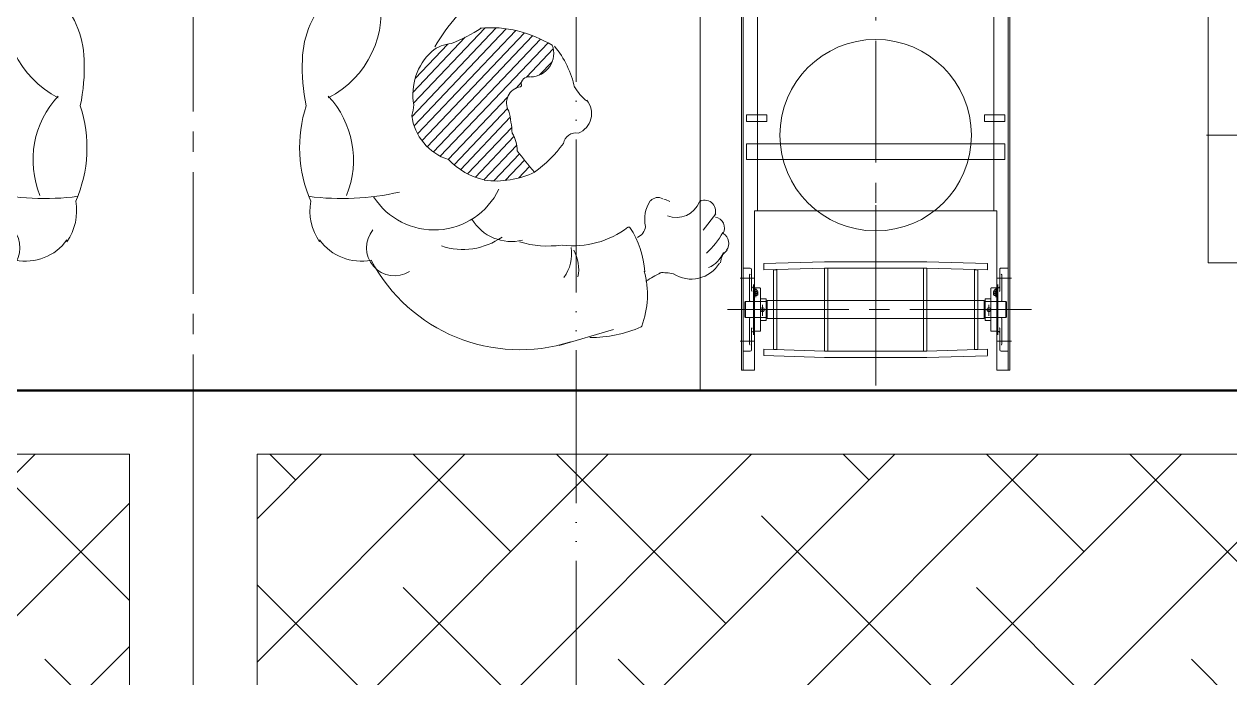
# Model space of a CAD drawing. Header units: millimetres. Extents: x 163705 to 1616509, y 81827 to 302547.
# Drawn here: x 226663 to 228552, y 144609 to 145634 of the extents above; entities that cross this region are included whole.
import ezdxf

# ---------------------------------------------------------------- set-up
doc = ezdxf.new("R2010")
doc.units = ezdxf.units.MM
doc.header["$LTSCALE"] = 10
for name, pattern in [('ACAD_ISO02W100', [15, 12, -3]), ('ACAD_ISO05W100', [33, 24, -3, 0, -3, 0, -3]), ('CENTER2', [28.575, 19.05, -3.175, 3.175, -3.175])]:
    doc.linetypes.add(name, pattern=pattern)
for name, color, linetype, lineweight in [('1-中心线', 1, 'CENTER2', 0), ('1-剖面线', 8, 'Continuous', 0), ('1-双点线', 8, 'ACAD_ISO05W100', 0), ('1-填充', 8, 'Continuous', 18), ('1-建筑轮廓', 7, 'Continuous', 20), ('1-虚线', 8, 'ACAD_ISO02W100', 0), ('1-设备轮廓', 2, 'Continuous', 18), ('1-钢构', 6, 'Continuous', 0)]:
    doc.layers.add(name, color=color, linetype=linetype, lineweight=lineweight)

# ---------------------------------------------------------------- blocks, each defined once
blk = doc.blocks.new('G$C5C029050')
at = {"layer": '1-双点线'}
blk.add_line((45818.6, 77039.4), (45818.6, 45039.4), dxfattribs=at)
blk = doc.blocks.new('A$C5A5F0ED2')
at = {"layer": '1-填充'}
h = blk.add_hatch(dxfattribs=at)
h.set_pattern_fill('ANSI38', color=256, scale=50)
h.paths.add_polyline_path([(100, 100), (5900, 100), (5900, 1900), (100, 1900)])
h.paths.add_polyline_path([(675, 1000, 1), (1325, 1000, 1)], flags=16)
h.paths.add_polyline_path([(3325, 1000, 0.677608), (2764.3, 776.2, 0.677608)], flags=16)
h.paths.add_polyline_path([(5325, 1000, 0.677608), (4764.3, 776.2, 0.677608)], flags=16)
for points in [[(0, 0), (6000, 0), (6000, 2000), (0, 2000)], [(100, 100), (5900, 100), (5900, 1900), (100, 1900)]]:
    blk.add_lwpolyline(points, close=True, dxfattribs=at)
blk = doc.blocks.new('A$C7121566b')
at = {"layer": '1-中心线'}
blk.add_line((16999.7, 11700.2), (16999.7, 0), dxfattribs=at)
at = {"layer": '1-设备轮廓', "lineweight": 50, "ltscale": 5}
blk.add_lwpolyline([(4499.7, 4500.1), (47799.6, 4500.1)], dxfattribs=at)
for p in [(10999.7, 2500.1), (16999.7, 2500.1)]:
    blk.add_blockref('A$C5A5F0ED2', p)
blk = doc.blocks.new('A$C707D50AB')
for p, q in [((-617.9, 199.9), (-639, 175.3)), ((-341.7, 114.2), (-181.3, -54.8)), ((-328.1, 118), (-174.4, -44)), ((-313.4, 120.8), (-169, -31.5)), ((-297.6, 122.2), (-165.4, -17.1)), ((-280.3, 122.1), (-168.1, 3.9)), ((-378.7, 98.8), (-210, -79.1)), ((-366.9, 104.5), (-199.1, -72.4)), ((-354.6, 109.7), (-189.6, -64.3)), ((-249.1, 107.4), (-167.1, 21)), ((-221.8, 96.8), (-170.6, 42.8)), ((-387, 89.3), (-344.9, 45)), ((-385.5, 69.6), (-365.1, 48.1)), ((-337.2, 36.8), (-328.7, 27.8)), ((-315.6, 14.1), (-222.3, -84.3)), ((-319.5, -18.1), (-241.7, -100.2)), ((-315.4, -4.4), (-231.6, -92.7)), ((-321.8, -33.8), (-252.7, -106.7)), ((-325.4, -48.2), (-264.9, -112)), ((-334.2, -75.3), (-293.9, -117.8)), ((-329.8, -61.8), (-278.2, -116.1)), ((-341.9, -85.3), (-311.8, -117.1)), ((-349.9, -95.1), (-332.6, -113.3)), ((-621.7, -194.9), (-641.5, -169.2)), ((-481.5, -350.5), (-396.4, -375.4))]:
    blk.add_line(p, q)
for centre, radius, start, end in [((-158, -1110), 1465.6, 96.0578, 104.9148), ((-295.8, 188.9), 159.4, 50.1577, 96.0578), ((-377.5, 261.4), 66, 42.8448, 140.7421), ((-422.2, 257.1), 124, 157.2239, 238.8738), ((-534.7, 304.3), 2, 104.9148, 157.2239), ((-529.7, -226.2), 633.5, 39.1544, 57.5364), ((-598, 224.4), 51.3, 54.3386, 146.2797), ((-567, 267.6), 2, 234.3386, 255.0626), ((-547, 342.3), 79.3, 255.0626, 270.2757), ((-667.1, 254.3), 24.8, 302.1803, 355.3104), ((-608.5, 218.6), 43.1, 110.1963, 155.4361), ((-639, 221.7), 18, 139.6869, 236.2186), ((-531.7, 130.6), 138.5, 130.2639, 147.4952), ((-409.7, 194.4), 38.1, 148.1826, 223.7195), ((-359.3, 183.6), 69.7, 155.6751, 190.7809), ((-633.8, 197.7), 17.7, 149.2936, 255.8385), ((-579.4, 180.6), 52, 323.6315, 10.1262), ((-323, 216.4), 56.4, 233.921, 333.0449), ((-621.5, 170.5), 17.4, 149.2508, 284.7277), ((-583.3, 146.9), 33.4, 16.026, 165.9282), ((-383.2, -90), 262.1, 84.1091, 113.172), ((-445.6, -45.9), 280.5, 29.5445, 53.6184), ((-73.3, 84), 103.5, 77.246, 145.0233), ((35.2, 148.4), 152.8, 167.7114, 242.8659), ((-141.4, 68.3), 147.5, 1.5642, 45.7212), ((-617.6, 155.6), 2, 284.7277, 345.9282), ((-549.1, 160.4), 15.4, 237.2383, 316.0027), ((-270.8, -108.3), 233.5, 104.9653, 119.3874), ((-289.9, -46.3), 168.7, 84.1102, 104.1261), ((-106.7, 388.3), 314.9, 237.893, 247.4064), ((-350.7, 82.2), 37, 159.3827, 268.8251), ((-231.8, 42.1), 55.6, 50.8257, 85.8102), ((-275.3, -2.1), 148.2, 139.9784, 168.1142), ((-259, 17.6), 92, 349.8238, 47.2734), ((-294.1, 60.8), 300.4, 348.3168, 2.1855), ((-347.9, 34.4), 11, 348.8743, 102.0126), ((-485.1, 65.7), 74, 308.3505, 330.9703), ((-335.2, 31.9), 2, 168.8743, 261.0562), ((-339.5, 4.5), 25.7, 329.4598, 81.0562), ((-414.1, -12.4), 32.9, 140.1494, 248.3169), ((-89.6, 8.4), 79.2, 185.0397, 197.3906), ((72.9, -85), 146.9, 136.9624, 202.1366), ((-137.1, -53.3), 185.7, 165.9833, 176.8562), ((-248.6, -4.4), 84.1, 287.9989, 352.5169), ((-199.5, -65.7), 210, 336.4135, 18.217), ((-422.3, -62.3), 19.8, 9.9799, 101.6383), ((-279.6, -70.5), 51, 147.5483, 179.8755), ((-248.6, 51.4), 189.6, 215.5743, 234.9665), ((-721.9, 216.4), 485.2, 318.6984, 323.7722), ((-305.2, -4.4), 114.9, 283.237, 315.9311), ((-296.9, 23.6), 141.5, 244.4027, 277.3085), ((-200.4, -82.3), 112.3, 205.6286, 327.6092), ((-623.8, -165.3), 17.4, 67.9279, 207.73), ((-619.1, -150.6), 2, 11.0526, 72.2531), ((-618, -151), 2, 21.5474, 67.9279), ((-579.6, -135.9), 39.2, 201.5474, 290.6097), ((-552.3, -181.2), 35.8, 102.7403, 119.0005), ((-550.9, -159.1), 15.4, 40.9781, 119.7425), ((-582.2, -177.6), 52, 346.8546, 33.3493), ((-56.6, 254.9), 400.3, 257.0887, 277.5849), ((-91.7, -164.3), 86, 325.3739, 9.7945), ((-637.5, -191.8), 17.7, 101.1423, 207.6872), ((-321.1, -141.1), 71.6, 255.7821, 329.2509), ((-643.9, -215.5), 18, 120.7622, 217.2939), ((-532, -130.2), 138.5, 209.4856, 226.7169), ((-509.1, -185.7), 22.8, 189.4509, 244.8499), ((-394.3, -267.1), 136, 145.9119, 177.038), ((-505.5, -192.3), 2, 65.8941, 146.0666), ((-505.3, -192), 2, 52.5662, 145.9119), ((-418.6, -78.8), 140.5, 232.5662, 277.1677), ((-245.5, -119), 106.1, 234.7435, 288.5078), ((-138.3, -222.5), 43.9, 237.9568, 39.6539), ((-673.7, -246.6), 24.8, 1.6704, 54.8005), ((-365.2, -256.1), 61.6, 150.7675, 191.414), ((-354.5, -232.2), 61.3, 170.7427, 216.8639), ((-378.4, -64.3), 155.5, 262.0105, 286.4867), ((-85.7, -163.6), 79.9, 258.4919, 324.2144), ((-613.3, -214), 43.1, 201.5447, 246.7845), ((-334.7, -118.8), 263.5, 252.3561, 332.1474), ((-603.1, -220.3), 51.3, 210.7011, 302.6422), ((-574.4, -265.2), 2, 101.9182, 122.6422), ((-558.4, -340.8), 79.3, 86.7051, 101.9182), ((-694.7, -527.8), 300.6, 57.2688, 62.3004), ((-394.8, -296.2), 139.7, 164.573, 200.5972), ((-523.8, -344.6), 2, 200.5972, 246.056), ((-445.4, -168), 195.2, 246.056, 270.3784)]:
    blk.add_arc(centre, radius, start, end)
blk = doc.blocks.new('G$C789965D9')
at = {"layer": '1-剖面线', "xscale": -1, "rotation": 90.00000000000001}
blk.add_blockref('A$C707D50AB', (1908.4, 10.5), dxfattribs=at)
blk = doc.blocks.new('A$C19db9e50')
for p, q in [((-41.7, 184.4), (-41.7, 590.4)), ((161.3, 387.4), (-244.7, 387.4))]:
    blk.add_line(p, q)
at = {"layer": '1-钢构', "lineweight": 0}
for points in [[(358.3, 701.4), (358.3, -608.6), (-441.7, -608.6), (-441.7, 701.4)], [(158.3, 587.4), (158.3, 187.4), (-241.7, 187.4), (-241.7, 587.4)]]:
    blk.add_lwpolyline(points, close=True, dxfattribs=at)
blk.add_circle((-41.7, -333.6), 150, dxfattribs=at)
blk = doc.blocks.new('A$C6BB7784E')
for p, q in [((0, 37.5), (130, 37.5)), ((0, 37.5), (0, 26.5)), ((2, 24.5), (35.3, 24.5)), ((10.7, 27.5), (51.3, 27.5)), ((31, 21.5), (31, 11.3)), ((38.1, 21), (38.3, 21.5)), ((38.3, 21.5), (41.9, 21.5)), ((52.5, 34), (53.5, 35)), ((52.5, 34), (52.5, 0)), ((52.5, 34), (77.5, 34)), ((76.5, 35), (53.5, 35)), ((77.5, 34), (76.5, 35)), ((77.5, 34), (77.5, 0)), ((78.7, 27.5), (119.3, 27.5)), ((94.7, 24.5), (128, 24.5)), ((99, 21.5), (99, 11.3)), ((130, 37.5), (130, 26.5)), ((31.8, 10.5), (98.2, 10.5)), ((38.2, 14.9), (38.3, 14.5)), ((38.3, 14.5), (41.9, 14.5)), ((42.6, 18), (43.3, 18)), ((48, 10.5), (48, 1.7)), ((82, 1.7), (48, 1.7)), ((79, 0), (51, 0)), ((82, 10.5), (82, 1.7))]:
    blk.add_line(p, q)
blk.add_lwpolyline([(36.9, 18), (36.9, 18.1), (36.9, 18.3), (36.9, 18.4), (36.9, 18.6), (36.8, 18.8), (36.8, 18.9), (36.8, 19.1), (36.7, 19.2), (36.6, 19.4), (36.5, 19.5), (36.4, 19.7), (36.3, 19.9), (36.2, 20), (36, 20.1), (35.8, 20.2), (35.6, 20.3), (35.4, 20.4), (35.2, 20.4), (35, 20.4), (34.8, 20.3), (34.6, 20.2), (34.5, 20.1), (34.3, 20), (34.2, 19.9), (34, 19.7), (33.9, 19.5), (33.8, 19.4), (33.8, 19.2), (33.7, 19.1), (33.7, 18.9), (33.6, 18.8), (33.6, 18.6), (33.6, 18.4), (33.5, 18.3), (33.5, 18.1), (33.5, 18), (33.5, 17.9), (33.5, 17.7), (33.6, 17.6), (33.6, 17.4), (33.6, 17.2), (33.7, 17.1), (33.7, 16.9), (33.8, 16.8), (33.8, 16.6), (33.9, 16.5), (34, 16.3), (34.2, 16.1), (34.3, 16), (34.5, 15.9), (34.6, 15.8), (34.8, 15.7), (35, 15.6), (35.2, 15.6), (35.4, 15.6), (35.6, 15.7), (35.8, 15.8), (36, 15.9), (36.2, 16), (36.3, 16.1), (36.4, 16.3), (36.5, 16.5), (36.6, 16.6), (36.7, 16.8), (36.8, 16.9), (36.8, 17.1), (36.8, 17.2), (36.9, 17.4), (36.9, 17.6), (36.9, 17.7), (36.9, 17.9)], close=True)
for points in [[(37.1, 14.7), (37.3, 14.7), (37.4, 14.7), (37.6, 14.8), (37.7, 14.8), (37.8, 14.9), (38, 14.9), (38.1, 15), (38.2, 15.1), (38.3, 15.2), (38.4, 15.2), (38.5, 15.3), (38.6, 15.4), (38.7, 15.5), (38.8, 15.7), (38.9, 15.8), (38.9, 15.9), (39, 16), (39, 16.1), (39.1, 16.2), (39.1, 16.3), (39.2, 16.4), (39.2, 16.5), (39.3, 16.6), (39.3, 16.8), (39.3, 16.9), (39.4, 17), (39.4, 17.1), (39.4, 17.2), (39.4, 17.3), (39.4, 17.4), (39.4, 17.5), (39.5, 17.6), (39.5, 17.7), (39.5, 17.8), (39.5, 17.9), (39.5, 18), (39.5, 18.1), (39.5, 18.2), (39.5, 18.3), (39.5, 18.4), (39.4, 18.5), (39.4, 18.6), (39.4, 18.7), (39.4, 18.8), (39.4, 18.9), (39.4, 19), (39.3, 19.1), (39.3, 19.2), (39.3, 19.4), (39.2, 19.5), (39.2, 19.6), (39.1, 19.7), (39.1, 19.8), (39, 19.9), (39, 20), (38.9, 20.1), (38.9, 20.2), (38.8, 20.3), (38.7, 20.5), (38.6, 20.6), (38.5, 20.7), (38.4, 20.8), (38.3, 20.8), (38.2, 20.9), (38.1, 21), (38, 21.1), (37.8, 21.1), (37.7, 21.2), (37.6, 21.2), (37.4, 21.3), (37.3, 21.3), (37.1, 21.3)], [(38.4, 15.2), (38.5, 15.2), (38.6, 15.2), (38.7, 15.2), (38.9, 15.3), (39, 15.3), (39.1, 15.4), (39.2, 15.4), (39.3, 15.5), (39.4, 15.6), (39.5, 15.7), (39.5, 15.7), (39.6, 15.8), (39.7, 15.9), (39.8, 16), (39.8, 16.1), (39.9, 16.2), (39.9, 16.3), (40, 16.4), (40, 16.5), (40.1, 16.6), (40.1, 16.7), (40.1, 16.8), (40.2, 16.8), (40.2, 16.9), (40.2, 17), (40.3, 17.1), (40.3, 17.2), (40.3, 17.3), (40.3, 17.4), (40.3, 17.5), (40.3, 17.6), (40.3, 17.7), (40.3, 17.7), (40.4, 17.8), (40.4, 17.9), (40.4, 18), (40.4, 18.1), (40.4, 18.2), (40.3, 18.3), (40.3, 18.3), (40.3, 18.4), (40.3, 18.5), (40.3, 18.6), (40.3, 18.7), (40.3, 18.8), (40.3, 18.9), (40.2, 19), (40.2, 19.1), (40.2, 19.1), (40.1, 19.2), (40.1, 19.3), (40.1, 19.4), (40, 19.5), (40, 19.6), (39.9, 19.7), (39.9, 19.8), (39.8, 19.9), (39.8, 20), (39.7, 20.1), (39.6, 20.2), (39.5, 20.3), (39.5, 20.3), (39.4, 20.4), (39.3, 20.5), (39.2, 20.6), (39.1, 20.6), (39, 20.7), (38.9, 20.7), (38.7, 20.8), (38.6, 20.8), (38.5, 20.8), (38.4, 20.8)]]:
    blk.add_lwpolyline(points)
blk.add_circle((65, 7.2), 3)
for centre, radius, start, end in [((2, 26.5), 2, 180, 270), ((10.7, 26.5), 1, 90, 180), ((28, 21.5), 3, 0, 90), ((37.1, 18), 3.3, 90, 134.888), ((35.3, 23.5), 1, 0, 90), ((47.2, 21.9), 6, 183.843, 220.568), ((37.4, 17.6), 6, 3.843, 40.568), ((51.3, 26.5), 1, 0, 90), ((78.7, 26.5), 1, 90, 180), ((94.7, 23.5), 1, 90, 180), ((102, 21.5), 3, 90, 180), ((119.3, 26.5), 1, 0, 90), ((128, 26.5), 2, 270, 0), ((31.8, 11.3), 0.8, 180, 270), ((37.1, 18), 3.3, 224.964, 270), ((47.2, 14.1), 6, 139.432, 176.157), ((37.4, 18.4), 6, 319.432, 356.157), ((98.2, 11.3), 0.8, 270, 0)]:
    blk.add_arc(centre, radius, start, end)
at = {"layer": '1-中心线'}
for p, q in [((15.5, 42.5), (15.5, 19.5)), ((114.5, 42.5), (114.5, 19.5)), ((25.8, 21.5), (104.5, 21.5)), ((30.7, 18), (45.3, 18)), ((57.5, 7.2), (74.8, 7.2))]:
    blk.add_line(p, q, dxfattribs=at)
blk = doc.blocks.new('A$Ce0621208')
for p, q in [((1899.8, 815), (-1114.1, 815)), ((1899.8, 812.5), (-1114.1, 812.5)), ((1899.8, 795), (1899.8, 815)), ((1899.8, 795), (1649.8, 795)), ((1649.8, 795), (1649.8, 415)), ((1793.3, 810), (1792.3, 809)), ((1792.3, 809), (1792.3, 775)), ((1817.3, 809), (1792.3, 809)), ((1793.3, 810), (1816.3, 810)), ((1816.3, 810), (1817.3, 809)), ((1817.3, 809), (1817.3, 775)), ((-954.1, 790), (1649.8, 790)), ((1729.8, 685.3), (1732.7, 780.3)), ((1742.7, 780), (1732.7, 780.3)), ((1739.8, 685), (1742.7, 780)), ((1790.8, 775), (1818.8, 775)), ((1790.8, 775), (1790.8, 435)), ((1818.8, 775), (1818.8, 435)), ((1866.8, 780), (1876.8, 780.3)), ((1869.8, 685), (1866.8, 780)), ((1879.8, 685.3), (1877, 780.3)), ((1729.8, 685), (1729.8, 525)), ((1739.8, 685), (1739.8, 525)), ((1869.8, 685), (1869.8, 525)), ((1879.8, 685), (1879.8, 525)), ((1641.2, 605), (1803.4, 605)), ((1699.4, 605), (1910.2, 605)), ((1729.8, 524.8), (1732.7, 429.8)), ((1739.8, 525), (1742.7, 430)), ((1869.8, 525), (1866.8, 430)), ((1879.8, 524.8), (1876.8, 429.8)), ((1790.8, 435), (1818.8, 435)), ((1792.3, 401), (1792.3, 435)), ((1817.3, 401), (1817.3, 435)), ((-954.1, 420), (1649.8, 420)), ((1742.7, 430), (1732.7, 429.8)), ((1866.8, 430), (1876.8, 429.8)), ((1899.8, 397.5), (-1114.1, 397.5)), ((1649.8, 415), (1899.8, 415)), ((1792.3, 401), (1793.3, 400)), ((1817.3, 401), (1792.3, 401)), ((1793.3, 400), (1816.3, 400)), ((1817.3, 401), (1816.3, 400)), ((1899.8, 415), (1899.8, 395)), ((1899.8, 395), (-1114.1, 395))]:
    blk.add_line(p, q)
for points in [[(1499.8, 807.5), (1509.8, 807.5), (1509.8, 775.5), (1499.8, 775.5)], [(1544.8, 807.5), (1569.8, 807.5), (1569.8, 402.5), (1544.8, 402.5)], [(1867.3, 765), (1867.3, 760), (1742.3, 760), (1742.3, 765)], [(1869.8, 685), (1869.8, 680), (1739.8, 680), (1739.8, 685)], [(1869.8, 525), (1869.8, 530), (1739.8, 530), (1739.8, 525)], [(1499.8, 402.5), (1509.8, 402.5), (1509.8, 434.5), (1499.8, 434.5)], [(1867.3, 445), (1867.3, 450), (1742.3, 450), (1742.3, 445)]]:
    blk.add_lwpolyline(points, close=True)
at = {"layer": '1-中心线'}
for p, q in [((1804.8, 848.9), (1804.8, 361.2)), ((-1188, 605), (1952, 605))]:
    blk.add_line(p, q, dxfattribs=at)
blk.add_blockref('A$C6BB7784E', (1739.8, 775))
at = {"xscale": -1, "rotation": 179.9999999999999}
blk.add_blockref('A$C6BB7784E', (1739.8, 435), dxfattribs=at)
blk = doc.blocks.new('G$C126DDED6')
at = {"rotation": 90}
blk.add_blockref('A$Ce0621208', (1640, 2164.1), dxfattribs=at)
at = {"layer": '1-虚线', "rotation": 90}
blk.add_blockref('A$C19db9e50', (701.4, 3737.3), dxfattribs=at)
blk = doc.blocks.new('A$C790c3438')
at = {"xscale": -1, "rotation": 89.99999999999993}
blk.add_blockref('G$C789965D9', (-18383, 8408), dxfattribs=at)
at = {"rotation": 270}
blk.add_blockref('G$C789965D9', (-18050, 8408), dxfattribs=at)
at = {"layer": '1-设备轮廓', "rotation": 180}
blk.add_blockref('G$C126DDED6', (-16112.5, 10149.1), dxfattribs=at)

msp = doc.modelspace()

# ---------------------------------------------------------------- linework, layer by layer
at = {"layer": '1-中心线'}
msp.add_line((226927.833, 152259.738), (226927.833, 141059.499), dxfattribs=at)

# ---------------------------------------------------------------- block references
for name, p in [('A$C790c3438', (245144.313, 139006.156)), ('A$C7121566b', (209928.183, 140559.499))]:
    msp.add_blockref(name, p)
at = {"layer": '1-建筑轮廓'}
msp.add_blockref('G$C5C029050', (181709.24, 95820.209), dxfattribs=at)

doc.saveas('drawing.dxf')
